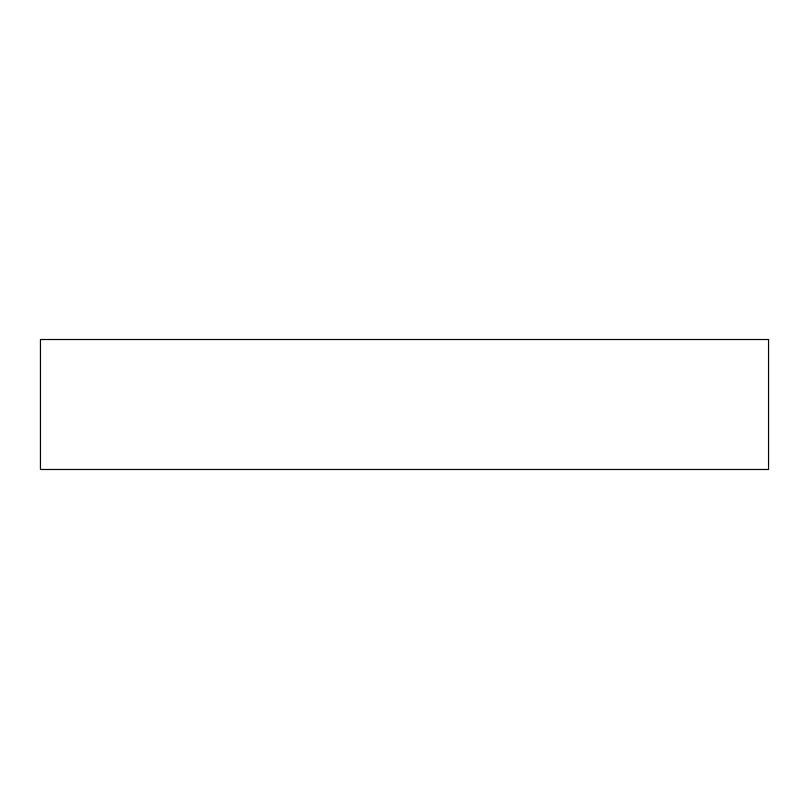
<?xml version="1.0" encoding="UTF-8"?>
<svg xmlns="http://www.w3.org/2000/svg" width="809" height="809" viewBox="0 0 809 809"><rect width="100%" height="100%" fill="white"/><g stroke="black" fill="none" stroke-linecap="round" stroke-linejoin="round"><path stroke-width="1.21" d="M768.55 339.517L40.45 339.517L40.45 469.483L768.55 469.483L768.55 339.517"/></g></svg>
